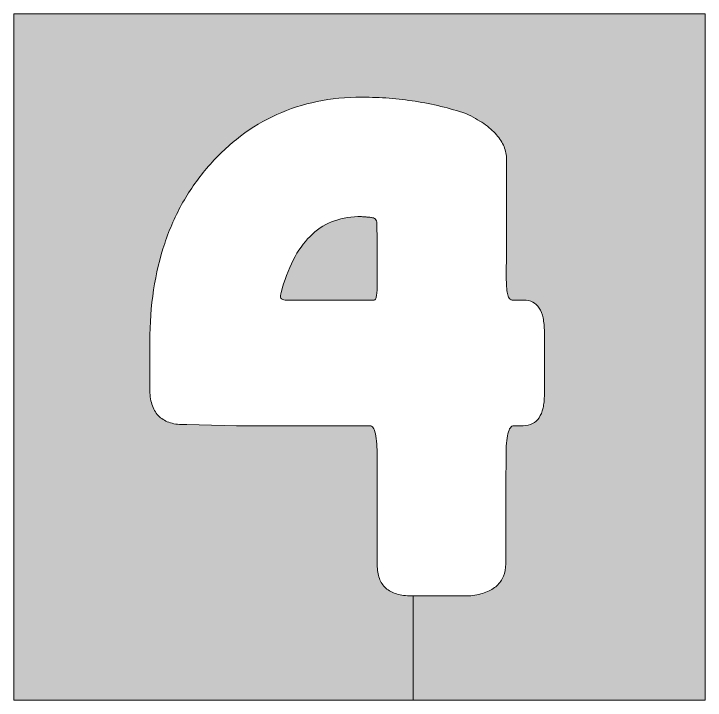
# Model space of a CAD drawing. Header units: millimetres. Extents: x 21 to 38, y -31 to 87.
# Drawn here: x 30.74 to 37.75, y 80.25 to 87.21 of the extents above; entities that cross this region are included whole.
import ezdxf

# ---------------------------------------------------------------- set-up
doc = ezdxf.new("R2010")
doc.units = ezdxf.units.MM
doc.header["$MEASUREMENT"] = 0
doc.layers.add('Layer 2', color=7, linetype='Continuous', lineweight=0)

# ---------------------------------------------------------------- blocks, each defined once
blk = doc.blocks.new('Block_2')
at = {"layer": 'Layer 2', "transparency": 33554687}
h = blk.add_hatch(color=7, dxfattribs=at)
h.dxf.hatch_style = 2
edge = h.paths.add_edge_path()
edge.add_spline(control_points=[(37.754, 87.208), (37.754, 87.208), (34.2487, 87.208), (34.2487, 87.208), (34.2487, 87.208), (30.7433, 87.208), (30.7433, 87.208), (30.7433, 87.208), (30.7433, 83.7297), (30.7433, 83.7297), (30.7433, 83.7297), (30.7433, 80.2513), (30.7433, 80.2513), (30.7433, 80.2513), (32.7679, 80.2513), (32.7679, 80.2513), (32.7679, 80.2513), (34.7924, 80.2513), (34.7924, 80.2513), (34.7924, 80.4279), (34.7924, 80.6053), (34.7924, 80.782), (34.7924, 80.9586), (34.7924, 81.1346), (34.7924, 81.3082), (34.7924, 81.3082), (34.7855, 81.3082), (34.7855, 81.3082), (34.7855, 81.3082), (34.7785, 81.3082), (34.7785, 81.3082), (34.7201, 81.3082), (34.669, 81.3148), (34.6253, 81.3279), (34.5815, 81.3409), (34.5451, 81.3606), (34.5159, 81.3868), (34.4867, 81.413), (34.4649, 81.4457), (34.4503, 81.485), (34.4358, 81.5242), (34.4285, 81.57), (34.4285, 81.6224), (34.4285, 81.6224), (34.4285, 81.8918), (34.4285, 81.8918), (34.4285, 81.8918), (34.4285, 82.1612), (34.4285, 82.1612), (34.4285, 82.1612), (34.4285, 82.4306), (34.4285, 82.4306), (34.4285, 82.4306), (34.4285, 82.7), (34.4285, 82.7), (34.4285, 82.7556), (34.4269, 82.8042), (34.4238, 82.8459), (34.4207, 82.8876), (34.4161, 82.9223), (34.4099, 82.9501), (34.4037, 82.9779), (34.3959, 82.9988), (34.3866, 83.0127), (34.3773, 83.0266), (34.3665, 83.0335), (34.3541, 83.0335), (34.3541, 83.0335), (34.0158, 83.0335), (34.0158, 83.0335), (34.0158, 83.0335), (33.6774, 83.0335), (33.6774, 83.0335), (33.6774, 83.0335), (33.3391, 83.0335), (33.3391, 83.0335), (33.3391, 83.0335), (33.0008, 83.0335), (33.0008, 83.0335), (33.0008, 83.0335), (32.8747, 83.0363), (32.8747, 83.0363), (32.8747, 83.0363), (32.7486, 83.039), (32.7486, 83.039), (32.7486, 83.039), (32.6226, 83.0418), (32.6226, 83.0418), (32.6226, 83.0418), (32.4965, 83.0445), (32.4965, 83.0445), (32.4965, 83.0445), (32.4889, 83.0445), (32.4889, 83.0445), (32.4889, 83.0445), (32.4813, 83.0445), (32.4813, 83.0445), (32.4813, 83.0445), (32.4737, 83.0445), (32.4737, 83.0445), (32.4737, 83.0445), (32.4662, 83.0445), (32.4662, 83.0445), (32.4087, 83.0445), (32.3584, 83.0522), (32.3154, 83.0675), (32.2723, 83.0827), (32.2364, 83.1056), (32.2077, 83.1362), (32.179, 83.1667), (32.1575, 83.2049), (32.1432, 83.2507), (32.1288, 83.2965), (32.1216, 83.35), (32.1216, 83.4111), (32.1216, 83.4111), (32.1216, 83.5296), (32.1216, 83.5296), (32.1216, 83.5296), (32.1216, 83.6481), (32.1216, 83.6481), (32.1216, 83.6481), (32.1216, 83.7666), (32.1216, 83.7666), (32.1216, 83.7666), (32.1216, 83.8852), (32.1216, 83.8852), (32.1225, 84.0689), (32.1356, 84.2437), (32.1608, 84.4096), (32.186, 84.5755), (32.2234, 84.7326), (32.2731, 84.8807), (32.3227, 85.0288), (32.3845, 85.1681), (32.4584, 85.2984), (32.5324, 85.4288), (32.6186, 85.5503), (32.717, 85.6628), (32.8189, 85.7795), (32.9277, 85.8816), (33.0434, 85.9691), (33.159, 86.0566), (33.2815, 86.1295), (33.4108, 86.1878), (33.5401, 86.2462), (33.6762, 86.2899), (33.8192, 86.3191), (33.9621, 86.3483), (34.112, 86.3629), (34.2686, 86.3629), (34.2686, 86.3629), (34.2707, 86.3629), (34.2707, 86.3629), (34.2707, 86.3629), (34.2728, 86.3629), (34.2728, 86.3629), (34.2728, 86.3629), (34.2748, 86.3629), (34.2748, 86.3629), (34.2748, 86.3629), (34.2769, 86.3629), (34.2769, 86.3629), (34.3687, 86.3629), (34.4594, 86.3594), (34.5491, 86.3525), (34.6388, 86.3456), (34.7273, 86.3353), (34.8148, 86.3215), (34.9024, 86.3077), (34.9888, 86.2905), (35.0741, 86.2698), (35.1595, 86.2492), (35.2438, 86.2251), (35.327, 86.1975), (35.3959, 86.1649), (35.4562, 86.1307), (35.5078, 86.095), (35.5595, 86.0592), (35.6026, 86.022), (35.637, 85.9832), (35.6715, 85.9443), (35.6973, 85.904), (35.7145, 85.8621), (35.7318, 85.8202), (35.7404, 85.7767), (35.7404, 85.7317), (35.7404, 85.7317), (35.7404, 85.7097), (35.7404, 85.7097), (35.7404, 85.7097), (35.7404, 85.6876), (35.7404, 85.6876), (35.7404, 85.6876), (35.7404, 85.6656), (35.7404, 85.6656), (35.7404, 85.6656), (35.7404, 85.6435), (35.7404, 85.6435), (35.7404, 85.6435), (35.7397, 85.3652), (35.7397, 85.3652), (35.7397, 85.3652), (35.739, 85.0868), (35.739, 85.0868), (35.739, 85.0868), (35.7383, 84.8084), (35.7383, 84.8084), (35.7383, 84.8084), (35.7376, 84.5301), (35.7376, 84.5301), (35.7376, 84.5301), (35.7376, 84.5259), (35.7376, 84.5259), (35.7376, 84.5259), (35.7376, 84.5218), (35.7376, 84.5218), (35.7376, 84.5218), (35.7376, 84.5177), (35.7376, 84.5177), (35.7376, 84.5177), (35.7376, 84.5135), (35.7376, 84.5135), (35.7376, 84.4791), (35.7389, 84.4489), (35.7414, 84.4231), (35.7439, 84.3973), (35.7476, 84.3757), (35.7527, 84.3585), (35.7577, 84.3413), (35.764, 84.3284), (35.7716, 84.3198), (35.7792, 84.3111), (35.7881, 84.3068), (35.7982, 84.3068), (35.7982, 84.3068), (35.8272, 84.3068), (35.8272, 84.3068), (35.8272, 84.3068), (35.8561, 84.3068), (35.8561, 84.3068), (35.8561, 84.3068), (35.8851, 84.3068), (35.8851, 84.3068), (35.8851, 84.3068), (35.914, 84.3068), (35.914, 84.3068), (35.9489, 84.3068), (35.9794, 84.3001), (36.0056, 84.2867), (36.0318, 84.2732), (36.0536, 84.2531), (36.0711, 84.2262), (36.0885, 84.1993), (36.1016, 84.1658), (36.1104, 84.1254), (36.1191, 84.0851), (36.1235, 84.0381), (36.1235, 83.9844), (36.1235, 83.9844), (36.1235, 83.8259), (36.1235, 83.8259), (36.1235, 83.8259), (36.1235, 83.6674), (36.1235, 83.6674), (36.1235, 83.6674), (36.1235, 83.5089), (36.1235, 83.5089), (36.1235, 83.5089), (36.1235, 83.3505), (36.1235, 83.3505), (36.1235, 83.2981), (36.119, 83.2522), (36.11, 83.2128), (36.1011, 83.1734), (36.0876, 83.1405), (36.0697, 83.1141), (36.0518, 83.0877), (36.0294, 83.0677), (36.0025, 83.0543), (35.9757, 83.0409), (35.9443, 83.034), (35.9085, 83.0335), (35.9085, 83.0335), (35.8844, 83.0335), (35.8844, 83.0335), (35.8844, 83.0335), (35.8603, 83.0335), (35.8603, 83.0335), (35.8603, 83.0335), (35.8361, 83.0335), (35.8361, 83.0335), (35.8361, 83.0335), (35.812, 83.0335), (35.812, 83.0335), (35.7991, 83.0326), (35.7878, 83.0253), (35.7782, 83.0118), (35.7685, 82.9982), (35.7605, 82.9783), (35.7541, 82.9521), (35.7476, 82.926), (35.7428, 82.8935), (35.7396, 82.8547), (35.7365, 82.8159), (35.7349, 82.7708), (35.7349, 82.7193), (35.7349, 82.7193), (35.7342, 82.4479), (35.7342, 82.4479), (35.7342, 82.4479), (35.7335, 82.1764), (35.7335, 82.1764), (35.7335, 82.1764), (35.7328, 81.9049), (35.7328, 81.9049), (35.7328, 81.9049), (35.7321, 81.6334), (35.7321, 81.6334), (35.7316, 81.5866), (35.7238, 81.5447), (35.7087, 81.5077), (35.6936, 81.4707), (35.6713, 81.4387), (35.6417, 81.4116), (35.612, 81.3845), (35.5751, 81.3623), (35.531, 81.3451), (35.4868, 81.3279), (35.4353, 81.3156), (35.3766, 81.3082), (35.3766, 81.3082), (35.2271, 81.3082), (35.2271, 81.3082), (35.2271, 81.3082), (35.0775, 81.3082), (35.0775, 81.3082), (35.0775, 81.3082), (34.935, 81.3082), (34.935, 81.3082), (34.935, 81.3082), (34.7924, 81.3082), (34.7924, 81.3082), (34.7924, 81.1346), (34.7924, 80.9586), (34.7924, 80.782), (34.7924, 80.6053), (34.7924, 80.4279), (34.7924, 80.2513), (34.7924, 80.2513), (36.2732, 80.2513), (36.2732, 80.2513), (36.2732, 80.2513), (37.754, 80.2513), (37.754, 80.2513), (37.754, 80.2513), (37.754, 83.7297), (37.754, 83.7297), (37.754, 83.7297), (37.754, 87.208), (37.754, 87.208)], knot_values=[0, 0, 0, 0, 1, 1, 1, 2, 2, 2, 3, 3, 3, 4, 4, 4, 5, 5, 5, 6, 6, 6, 7, 7, 7, 8, 8, 8, 9, 9, 9, 10, 10, 10, 11, 11, 11, 12, 12, 12, 13, 13, 13, 14, 14, 14, 15, 15, 15, 16, 16, 16, 17, 17, 17, 18, 18, 18, 19, 19, 19, 20, 20, 20, 21, 21, 21, 22, 22, 22, 23, 23, 23, 24, 24, 24, 25, 25, 25, 26, 26, 26, 27, 27, 27, 28, 28, 28, 29, 29, 29, 30, 30, 30, 31, 31, 31, 32, 32, 32, 33, 33, 33, 34, 34, 34, 35, 35, 35, 36, 36, 36, 37, 37, 37, 38, 38, 38, 39, 39, 39, 40, 40, 40, 41, 41, 41, 42, 42, 42, 43, 43, 43, 44, 44, 44, 45, 45, 45, 46, 46, 46, 47, 47, 47, 48, 48, 48, 49, 49, 49, 50, 50, 50, 51, 51, 51, 52, 52, 52, 53, 53, 53, 54, 54, 54, 55, 55, 55, 56, 56, 56, 57, 57, 57, 58, 58, 58, 59, 59, 59, 60, 60, 60, 61, 61, 61, 62, 62, 62, 63, 63, 63, 64, 64, 64, 65, 65, 65, 66, 66, 66, 67, 67, 67, 68, 68, 68, 69, 69, 69, 70, 70, 70, 71, 71, 71, 72, 72, 72, 73, 73, 73, 74, 74, 74, 75, 75, 75, 76, 76, 76, 77, 77, 77, 78, 78, 78, 79, 79, 79, 80, 80, 80, 81, 81, 81, 82, 82, 82, 83, 83, 83, 84, 84, 84, 85, 85, 85, 86, 86, 86, 87, 87, 87, 88, 88, 88, 89, 89, 89, 90, 90, 90, 91, 91, 91, 92, 92, 92, 93, 93, 93, 94, 94, 94, 95, 95, 95, 96, 96, 96, 97, 97, 97, 98, 98, 98, 99, 99, 99, 100, 100, 100, 101, 101, 101, 102, 102, 102, 103, 103, 103, 104, 104, 104, 105, 105, 105, 106, 106, 106, 107, 107, 107, 108, 108, 108, 109, 109, 109, 110, 110, 110, 111, 111, 111, 112, 112, 112, 113, 113, 113, 114, 114, 114, 115, 115, 115, 116, 116, 116, 117, 117, 117, 118, 118, 118, 119, 119, 119, 120, 120, 120, 120], degree=3, periodic=0)
h = blk.add_hatch(color=7, dxfattribs=at)
h.dxf.hatch_style = 2
edge = h.paths.add_edge_path()
edge.add_spline(control_points=[(34.4257, 85.0675), (34.4257, 85.079), (34.4248, 85.0891), (34.423, 85.0979), (34.4211, 85.1068), (34.4183, 85.1143), (34.4147, 85.1205), (34.411, 85.1267), (34.4064, 85.1316), (34.4009, 85.1351), (34.3954, 85.1387), (34.3889, 85.141), (34.3816, 85.1419), (34.3687, 85.1437), (34.3559, 85.1453), (34.3433, 85.1467), (34.3306, 85.1481), (34.3181, 85.1492), (34.3057, 85.1501), (34.2933, 85.1511), (34.281, 85.1518), (34.2688, 85.1522), (34.2567, 85.1527), (34.2447, 85.1529), (34.2328, 85.1529), (34.1358, 85.1506), (34.0468, 85.1328), (33.9659, 85.0993), (33.8849, 85.0659), (33.8119, 85.0169), (33.747, 84.9524), (33.682, 84.8879), (33.625, 84.8078), (33.576, 84.7121), (33.5269, 84.6165), (33.4859, 84.5053), (33.4528, 84.3785), (33.4519, 84.3748), (33.4511, 84.3712), (33.4504, 84.3678), (33.4497, 84.3643), (33.4491, 84.361), (33.4487, 84.3578), (33.4482, 84.3546), (33.4479, 84.3515), (33.4476, 84.3485), (33.4474, 84.3455), (33.4473, 84.3427), (33.4473, 84.3399), (33.4473, 84.3344), (33.4486, 84.3296), (33.4513, 84.3254), (33.4539, 84.3213), (33.4578, 84.3179), (33.4631, 84.3151), (33.4684, 84.3123), (33.475, 84.3103), (33.4829, 84.3089), (33.4909, 84.3075), (33.5001, 84.3068), (33.5107, 84.3068), (33.5107, 84.3068), (33.7326, 84.3068), (33.7326, 84.3068), (33.7326, 84.3068), (33.9544, 84.3068), (33.9544, 84.3068), (33.9544, 84.3068), (34.1763, 84.3068), (34.1763, 84.3068), (34.1763, 84.3068), (34.3982, 84.3068), (34.3982, 84.3068), (34.4032, 84.3068), (34.4075, 84.3103), (34.4113, 84.3173), (34.4151, 84.3243), (34.4183, 84.3348), (34.4208, 84.3488), (34.4234, 84.3628), (34.4253, 84.3804), (34.4266, 84.4014), (34.4278, 84.4224), (34.4285, 84.4469), (34.4285, 84.475), (34.4285, 84.475), (34.4285, 84.4777), (34.4285, 84.4777), (34.4285, 84.4777), (34.4285, 84.4805), (34.4285, 84.4805), (34.4285, 84.4805), (34.4285, 84.4832), (34.4285, 84.4832), (34.4285, 84.4832), (34.4285, 84.486), (34.4285, 84.486), (34.4285, 84.486), (34.4278, 84.6314), (34.4278, 84.6314), (34.4278, 84.6314), (34.4271, 84.7767), (34.4271, 84.7767), (34.4271, 84.7767), (34.4264, 84.9221), (34.4264, 84.9221), (34.4264, 84.9221), (34.4257, 85.0675), (34.4257, 85.0675)], knot_values=[0, 0, 0, 0, 1, 1, 1, 2, 2, 2, 3, 3, 3, 4, 4, 4, 5, 5, 5, 6, 6, 6, 7, 7, 7, 8, 8, 8, 9, 9, 9, 10, 10, 10, 11, 11, 11, 12, 12, 12, 13, 13, 13, 14, 14, 14, 15, 15, 15, 16, 16, 16, 17, 17, 17, 18, 18, 18, 19, 19, 19, 20, 20, 20, 21, 21, 21, 22, 22, 22, 23, 23, 23, 24, 24, 24, 25, 25, 25, 26, 26, 26, 27, 27, 27, 28, 28, 28, 29, 29, 29, 30, 30, 30, 31, 31, 31, 32, 32, 32, 33, 33, 33, 34, 34, 34, 35, 35, 35, 36, 36, 36, 36], degree=3, periodic=0)
at = {"layer": 'Layer 2'}
for points, knots in [([(37.754, 87.208), (37.754, 87.208), (34.2487, 87.208), (34.2487, 87.208), (34.2487, 87.208), (30.7433, 87.208), (30.7433, 87.208), (30.7433, 87.208), (30.7433, 83.7297), (30.7433, 83.7297), (30.7433, 83.7297), (30.7433, 80.2513), (30.7433, 80.2513), (30.7433, 80.2513), (32.7679, 80.2513), (32.7679, 80.2513), (32.7679, 80.2513), (34.7924, 80.2513), (34.7924, 80.2513), (34.7924, 80.4279), (34.7924, 80.6053), (34.7924, 80.782), (34.7924, 80.9586), (34.7924, 81.1346), (34.7924, 81.3082), (34.7924, 81.3082), (34.7855, 81.3082), (34.7855, 81.3082), (34.7855, 81.3082), (34.7785, 81.3082), (34.7785, 81.3082), (34.7201, 81.3082), (34.669, 81.3148), (34.6253, 81.3279), (34.5815, 81.3409), (34.5451, 81.3606), (34.5159, 81.3868), (34.4867, 81.413), (34.4649, 81.4457), (34.4503, 81.485), (34.4358, 81.5242), (34.4285, 81.57), (34.4285, 81.6224), (34.4285, 81.6224), (34.4285, 81.8918), (34.4285, 81.8918), (34.4285, 81.8918), (34.4285, 82.1612), (34.4285, 82.1612), (34.4285, 82.1612), (34.4285, 82.4306), (34.4285, 82.4306), (34.4285, 82.4306), (34.4285, 82.7), (34.4285, 82.7), (34.4285, 82.7556), (34.4269, 82.8042), (34.4238, 82.8459), (34.4207, 82.8876), (34.4161, 82.9223), (34.4099, 82.9501), (34.4037, 82.9779), (34.3959, 82.9988), (34.3866, 83.0127), (34.3773, 83.0266), (34.3665, 83.0335), (34.3541, 83.0335), (34.3541, 83.0335), (34.0158, 83.0335), (34.0158, 83.0335), (34.0158, 83.0335), (33.6774, 83.0335), (33.6774, 83.0335), (33.6774, 83.0335), (33.3391, 83.0335), (33.3391, 83.0335), (33.3391, 83.0335), (33.0008, 83.0335), (33.0008, 83.0335), (33.0008, 83.0335), (32.8747, 83.0363), (32.8747, 83.0363), (32.8747, 83.0363), (32.7486, 83.039), (32.7486, 83.039), (32.7486, 83.039), (32.6226, 83.0418), (32.6226, 83.0418), (32.6226, 83.0418), (32.4965, 83.0445), (32.4965, 83.0445), (32.4965, 83.0445), (32.4889, 83.0445), (32.4889, 83.0445), (32.4889, 83.0445), (32.4813, 83.0445), (32.4813, 83.0445), (32.4813, 83.0445), (32.4737, 83.0445), (32.4737, 83.0445), (32.4737, 83.0445), (32.4662, 83.0445), (32.4662, 83.0445), (32.4087, 83.0445), (32.3584, 83.0522), (32.3154, 83.0675), (32.2723, 83.0827), (32.2364, 83.1056), (32.2077, 83.1362), (32.179, 83.1667), (32.1575, 83.2049), (32.1432, 83.2507), (32.1288, 83.2965), (32.1216, 83.35), (32.1216, 83.4111), (32.1216, 83.4111), (32.1216, 83.5296), (32.1216, 83.5296), (32.1216, 83.5296), (32.1216, 83.6481), (32.1216, 83.6481), (32.1216, 83.6481), (32.1216, 83.7666), (32.1216, 83.7666), (32.1216, 83.7666), (32.1216, 83.8852), (32.1216, 83.8852), (32.1225, 84.0689), (32.1356, 84.2437), (32.1608, 84.4096), (32.186, 84.5755), (32.2234, 84.7326), (32.2731, 84.8807), (32.3227, 85.0288), (32.3845, 85.1681), (32.4584, 85.2984), (32.5324, 85.4288), (32.6186, 85.5503), (32.717, 85.6628), (32.8189, 85.7795), (32.9277, 85.8816), (33.0434, 85.9691), (33.159, 86.0566), (33.2815, 86.1295), (33.4108, 86.1878), (33.5401, 86.2462), (33.6762, 86.2899), (33.8192, 86.3191), (33.9621, 86.3483), (34.112, 86.3629), (34.2686, 86.3629), (34.2686, 86.3629), (34.2707, 86.3629), (34.2707, 86.3629), (34.2707, 86.3629), (34.2728, 86.3629), (34.2728, 86.3629), (34.2728, 86.3629), (34.2748, 86.3629), (34.2748, 86.3629), (34.2748, 86.3629), (34.2769, 86.3629), (34.2769, 86.3629), (34.3687, 86.3629), (34.4594, 86.3594), (34.5491, 86.3525), (34.6388, 86.3456), (34.7273, 86.3353), (34.8148, 86.3215), (34.9024, 86.3077), (34.9888, 86.2905), (35.0741, 86.2698), (35.1595, 86.2492), (35.2438, 86.2251), (35.327, 86.1975), (35.3959, 86.1649), (35.4562, 86.1307), (35.5078, 86.095), (35.5595, 86.0592), (35.6026, 86.022), (35.637, 85.9832), (35.6715, 85.9443), (35.6973, 85.904), (35.7145, 85.8621), (35.7318, 85.8202), (35.7404, 85.7767), (35.7404, 85.7317), (35.7404, 85.7317), (35.7404, 85.7097), (35.7404, 85.7097), (35.7404, 85.7097), (35.7404, 85.6876), (35.7404, 85.6876), (35.7404, 85.6876), (35.7404, 85.6656), (35.7404, 85.6656), (35.7404, 85.6656), (35.7404, 85.6435), (35.7404, 85.6435), (35.7404, 85.6435), (35.7397, 85.3652), (35.7397, 85.3652), (35.7397, 85.3652), (35.739, 85.0868), (35.739, 85.0868), (35.739, 85.0868), (35.7383, 84.8084), (35.7383, 84.8084), (35.7383, 84.8084), (35.7376, 84.5301), (35.7376, 84.5301), (35.7376, 84.5301), (35.7376, 84.5259), (35.7376, 84.5259), (35.7376, 84.5259), (35.7376, 84.5218), (35.7376, 84.5218), (35.7376, 84.5218), (35.7376, 84.5177), (35.7376, 84.5177), (35.7376, 84.5177), (35.7376, 84.5135), (35.7376, 84.5135), (35.7376, 84.4791), (35.7389, 84.4489), (35.7414, 84.4231), (35.7439, 84.3973), (35.7476, 84.3757), (35.7527, 84.3585), (35.7577, 84.3413), (35.764, 84.3284), (35.7716, 84.3198), (35.7792, 84.3111), (35.7881, 84.3068), (35.7982, 84.3068), (35.7982, 84.3068), (35.8272, 84.3068), (35.8272, 84.3068), (35.8272, 84.3068), (35.8561, 84.3068), (35.8561, 84.3068), (35.8561, 84.3068), (35.8851, 84.3068), (35.8851, 84.3068), (35.8851, 84.3068), (35.914, 84.3068), (35.914, 84.3068), (35.9489, 84.3068), (35.9794, 84.3001), (36.0056, 84.2867), (36.0318, 84.2732), (36.0536, 84.2531), (36.0711, 84.2262), (36.0885, 84.1993), (36.1016, 84.1658), (36.1104, 84.1254), (36.1191, 84.0851), (36.1235, 84.0381), (36.1235, 83.9844), (36.1235, 83.9844), (36.1235, 83.8259), (36.1235, 83.8259), (36.1235, 83.8259), (36.1235, 83.6674), (36.1235, 83.6674), (36.1235, 83.6674), (36.1235, 83.5089), (36.1235, 83.5089), (36.1235, 83.5089), (36.1235, 83.3505), (36.1235, 83.3505), (36.1235, 83.2981), (36.119, 83.2522), (36.11, 83.2128), (36.1011, 83.1734), (36.0876, 83.1405), (36.0697, 83.1141), (36.0518, 83.0877), (36.0294, 83.0677), (36.0025, 83.0543), (35.9757, 83.0409), (35.9443, 83.034), (35.9085, 83.0335), (35.9085, 83.0335), (35.8844, 83.0335), (35.8844, 83.0335), (35.8844, 83.0335), (35.8603, 83.0335), (35.8603, 83.0335), (35.8603, 83.0335), (35.8361, 83.0335), (35.8361, 83.0335), (35.8361, 83.0335), (35.812, 83.0335), (35.812, 83.0335), (35.7991, 83.0326), (35.7878, 83.0253), (35.7782, 83.0118), (35.7685, 82.9982), (35.7605, 82.9783), (35.7541, 82.9521), (35.7476, 82.926), (35.7428, 82.8935), (35.7396, 82.8547), (35.7365, 82.8159), (35.7349, 82.7708), (35.7349, 82.7193), (35.7349, 82.7193), (35.7342, 82.4479), (35.7342, 82.4479), (35.7342, 82.4479), (35.7335, 82.1764), (35.7335, 82.1764), (35.7335, 82.1764), (35.7328, 81.9049), (35.7328, 81.9049), (35.7328, 81.9049), (35.7321, 81.6334), (35.7321, 81.6334), (35.7316, 81.5866), (35.7238, 81.5447), (35.7087, 81.5077), (35.6936, 81.4707), (35.6713, 81.4387), (35.6417, 81.4116), (35.612, 81.3845), (35.5751, 81.3623), (35.531, 81.3451), (35.4868, 81.3279), (35.4353, 81.3156), (35.3766, 81.3082), (35.3766, 81.3082), (35.2271, 81.3082), (35.2271, 81.3082), (35.2271, 81.3082), (35.0775, 81.3082), (35.0775, 81.3082), (35.0775, 81.3082), (34.935, 81.3082), (34.935, 81.3082), (34.935, 81.3082), (34.7924, 81.3082), (34.7924, 81.3082), (34.7924, 81.1346), (34.7924, 80.9586), (34.7924, 80.782), (34.7924, 80.6053), (34.7924, 80.4279), (34.7924, 80.2513), (34.7924, 80.2513), (36.2732, 80.2513), (36.2732, 80.2513), (36.2732, 80.2513), (37.754, 80.2513), (37.754, 80.2513), (37.754, 80.2513), (37.754, 83.7297), (37.754, 83.7297), (37.754, 83.7297), (37.754, 87.208), (37.754, 87.208)], [0, 0, 0, 0, 1, 1, 1, 2, 2, 2, 3, 3, 3, 4, 4, 4, 5, 5, 5, 6, 6, 6, 7, 7, 7, 8, 8, 8, 9, 9, 9, 10, 10, 10, 11, 11, 11, 12, 12, 12, 13, 13, 13, 14, 14, 14, 15, 15, 15, 16, 16, 16, 17, 17, 17, 18, 18, 18, 19, 19, 19, 20, 20, 20, 21, 21, 21, 22, 22, 22, 23, 23, 23, 24, 24, 24, 25, 25, 25, 26, 26, 26, 27, 27, 27, 28, 28, 28, 29, 29, 29, 30, 30, 30, 31, 31, 31, 32, 32, 32, 33, 33, 33, 34, 34, 34, 35, 35, 35, 36, 36, 36, 37, 37, 37, 38, 38, 38, 39, 39, 39, 40, 40, 40, 41, 41, 41, 42, 42, 42, 43, 43, 43, 44, 44, 44, 45, 45, 45, 46, 46, 46, 47, 47, 47, 48, 48, 48, 49, 49, 49, 50, 50, 50, 51, 51, 51, 52, 52, 52, 53, 53, 53, 54, 54, 54, 55, 55, 55, 56, 56, 56, 57, 57, 57, 58, 58, 58, 59, 59, 59, 60, 60, 60, 61, 61, 61, 62, 62, 62, 63, 63, 63, 64, 64, 64, 65, 65, 65, 66, 66, 66, 67, 67, 67, 68, 68, 68, 69, 69, 69, 70, 70, 70, 71, 71, 71, 72, 72, 72, 73, 73, 73, 74, 74, 74, 75, 75, 75, 76, 76, 76, 77, 77, 77, 78, 78, 78, 79, 79, 79, 80, 80, 80, 81, 81, 81, 82, 82, 82, 83, 83, 83, 84, 84, 84, 85, 85, 85, 86, 86, 86, 87, 87, 87, 88, 88, 88, 89, 89, 89, 90, 90, 90, 91, 91, 91, 92, 92, 92, 93, 93, 93, 94, 94, 94, 95, 95, 95, 96, 96, 96, 97, 97, 97, 98, 98, 98, 99, 99, 99, 100, 100, 100, 101, 101, 101, 102, 102, 102, 103, 103, 103, 104, 104, 104, 105, 105, 105, 106, 106, 106, 107, 107, 107, 108, 108, 108, 109, 109, 109, 110, 110, 110, 111, 111, 111, 112, 112, 112, 113, 113, 113, 114, 114, 114, 115, 115, 115, 116, 116, 116, 117, 117, 117, 118, 118, 118, 119, 119, 119, 120, 120, 120, 120]), ([(34.4257, 85.0675), (34.4257, 85.079), (34.4248, 85.0891), (34.423, 85.0979), (34.4211, 85.1068), (34.4183, 85.1143), (34.4147, 85.1205), (34.411, 85.1267), (34.4064, 85.1316), (34.4009, 85.1351), (34.3954, 85.1387), (34.3889, 85.141), (34.3816, 85.1419), (34.3687, 85.1437), (34.3559, 85.1453), (34.3433, 85.1467), (34.3306, 85.1481), (34.3181, 85.1492), (34.3057, 85.1501), (34.2933, 85.1511), (34.281, 85.1518), (34.2688, 85.1522), (34.2567, 85.1527), (34.2447, 85.1529), (34.2328, 85.1529), (34.1358, 85.1506), (34.0468, 85.1328), (33.9659, 85.0993), (33.8849, 85.0659), (33.8119, 85.0169), (33.747, 84.9524), (33.682, 84.8879), (33.625, 84.8078), (33.576, 84.7121), (33.5269, 84.6165), (33.4859, 84.5053), (33.4528, 84.3785), (33.4519, 84.3748), (33.4511, 84.3712), (33.4504, 84.3678), (33.4497, 84.3643), (33.4491, 84.361), (33.4487, 84.3578), (33.4482, 84.3546), (33.4479, 84.3515), (33.4476, 84.3485), (33.4474, 84.3455), (33.4473, 84.3427), (33.4473, 84.3399), (33.4473, 84.3344), (33.4486, 84.3296), (33.4513, 84.3254), (33.4539, 84.3213), (33.4578, 84.3179), (33.4631, 84.3151), (33.4684, 84.3123), (33.475, 84.3103), (33.4829, 84.3089), (33.4909, 84.3075), (33.5001, 84.3068), (33.5107, 84.3068), (33.5107, 84.3068), (33.7326, 84.3068), (33.7326, 84.3068), (33.7326, 84.3068), (33.9544, 84.3068), (33.9544, 84.3068), (33.9544, 84.3068), (34.1763, 84.3068), (34.1763, 84.3068), (34.1763, 84.3068), (34.3982, 84.3068), (34.3982, 84.3068), (34.4032, 84.3068), (34.4075, 84.3103), (34.4113, 84.3173), (34.4151, 84.3243), (34.4183, 84.3348), (34.4208, 84.3488), (34.4234, 84.3628), (34.4253, 84.3804), (34.4266, 84.4014), (34.4278, 84.4224), (34.4285, 84.4469), (34.4285, 84.475), (34.4285, 84.475), (34.4285, 84.4777), (34.4285, 84.4777), (34.4285, 84.4777), (34.4285, 84.4805), (34.4285, 84.4805), (34.4285, 84.4805), (34.4285, 84.4832), (34.4285, 84.4832), (34.4285, 84.4832), (34.4285, 84.486), (34.4285, 84.486), (34.4285, 84.486), (34.4278, 84.6314), (34.4278, 84.6314), (34.4278, 84.6314), (34.4271, 84.7767), (34.4271, 84.7767), (34.4271, 84.7767), (34.4264, 84.9221), (34.4264, 84.9221), (34.4264, 84.9221), (34.4257, 85.0675), (34.4257, 85.0675)], [0, 0, 0, 0, 1, 1, 1, 2, 2, 2, 3, 3, 3, 4, 4, 4, 5, 5, 5, 6, 6, 6, 7, 7, 7, 8, 8, 8, 9, 9, 9, 10, 10, 10, 11, 11, 11, 12, 12, 12, 13, 13, 13, 14, 14, 14, 15, 15, 15, 16, 16, 16, 17, 17, 17, 18, 18, 18, 19, 19, 19, 20, 20, 20, 21, 21, 21, 22, 22, 22, 23, 23, 23, 24, 24, 24, 25, 25, 25, 26, 26, 26, 27, 27, 27, 28, 28, 28, 29, 29, 29, 30, 30, 30, 31, 31, 31, 32, 32, 32, 33, 33, 33, 34, 34, 34, 35, 35, 35, 36, 36, 36, 36])]:
    blk.add_open_spline(points, degree=3, knots=knots, dxfattribs=at)

msp = doc.modelspace()

# ---------------------------------------------------------------- block references
at = {"layer": 'Layer 2'}
msp.add_blockref('Block_2', (0, 0), dxfattribs=at)

doc.saveas('drawing.dxf')
